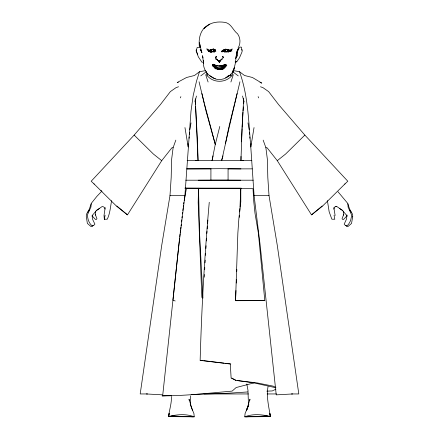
<?xml version="1.0" encoding="UTF-8"?>
<svg xmlns="http://www.w3.org/2000/svg" width="439" height="439" viewBox="0 0 439 439"><rect width="100%" height="100%" fill="white"/><g stroke="black" fill="none" stroke-linecap="round" stroke-linejoin="round"><path stroke-width="0.66" d="M240.737 180.237L228.071 180.193L228.077 168.741L219.5 168.68L210.929 168.741L210.907 180.193L198.263 180.237M243.629 160.548L240.962 160.559L240.962 156.399M223.259 68.16L223.177 65.823L221.92 65.888L222.079 66.448L224.746 65.57L226.848 65.834L225.514 66.371L224.291 68.204L220.817 67.782L216.893 68.709C215.181 67.985 213.096 66.278 213.42 64.231L212.624 64.692L212.964 65.696L215.708 68.961L215.878 65.702L212.224 65.916L216.987 67.425L216.893 68.709L218.04 69.351L220.888 69.258C222.76 68.429 225.909 67.118 225.328 64.566L222.677 65.307M190.542 404.972L190.685 395.857M196.222 49.81L196.2 51.133L198.39 56.949L201.935 62.212L203.427 62.19M199.41 47C198.384 38.577 200.217 29.259 208.382 24.891C213.195 22.005 218.968 21.56 224.428 22.318C231.128 23.053 232.835 30.214 237.592 33.814C240.599 38.1 240.759 43.653 238.037 48.092M239.985 207.126L240.791 188.523L253.018 188.693L253.786 201.688L254.999 213.255L258.406 233.323L264.799 300.638L235.54 300.704L237.861 233.065L238.893 218.342L240.802 201.863L240.791 188.523L185.192 188.221M275.939 387.78L253.994 382.901L235.995 380.388L231.123 378.061L230.299 364.024L200.146 360.386C201.627 307.613 204.607 254.856 209.255 202.264M218.573 61.416L218.534 60.456L217.393 60.11L216.076 58.81L215.5 58.93L217.629 59.572L217.393 60.11L219.28 61.197L219.412 62.525L220.038 61.509L219.988 60.714L222.304 58.771L220.191 60.697L219.215 61.087L218.534 60.456L219.28 61.197L219.917 60.966L219.346 61.712L218.573 61.416L219.412 62.525M235.54 300.704L235.952 290.508M236.27 283.051L236.412 279.643M236.758 271.456L236.846 269.414M216.893 68.709C219.703 68.879 223.275 68.314 224.993 65.845L224.559 65.06L223.045 65.949L224.911 65.625L225.514 66.371L226.151 64.785L225.328 64.566L224.324 65.735L222.578 66.009L217.382 65.85L219.599 66.152L220.603 65.729L223.632 65.817L226.151 64.785M241.466 141.835L242.092 128.643M101.244 191.788L96.843 196.409L91.317 203.328L90.928 207.054L87.526 214.649C87.427 218.858 88.876 222.941 91.976 225.833M171.375 396.472C171.803 403.408 169.245 409.839 168.631 416.622L194.23 416.82L193.923 413.554L190.224 404.582M214.342 52.027L215.379 50.501L213.403 49.239L210.451 49.892L209.776 50.584L210.177 52.192L211.779 52.071L211.346 51.341L209.633 50.447L208.882 51.056L207.899 50.611L208.734 49.591L209.266 50.688C210.835 49.404 213.42 48.466 215.225 49.772L215.873 51.259L213.316 50.227L214.506 51.358L214.342 52.027L210.374 51.687L208.882 51.056L208.404 50.183L209.063 50.425L213.678 49.075M242.158 127.332L242.959 112.269M250.971 143.701L250.795 147.027L254.088 195.52L260.173 245.352L276.235 394.859L292.742 393.953M219.555 67.996L219.462 69.241L218.15 68.808L218.298 67.858L223.275 68.945L222.129 69.296L222.101 67.359L225.844 65.647L225.492 65.197L221.646 65.877L222.803 65.499L225.426 65.581L224.093 66.487L224.291 68.204M230.919 74.18L230.815 76.024L230.7 74.24M243.7 98.457L242.081 127.502L240.962 160.559M204.206 277.212L204.371 274.474M204.662 269.683L204.788 267.631M205.079 262.84L205.243 260.107M205.534 255.317L205.655 253.265M205.946 248.474L206.111 245.736M206.401 240.945L206.566 238.207M241.774 50.304L241.543 47.214L240.177 47.055C236.045 49.958 236.714 55.583 235.754 59.989C235.513 65.23 233.114 69.944 232.335 75.02C226.123 83.361 212.877 83.361 206.665 75.02L206.5 72.336M239.359 217.327L239.485 215.286M239.694 211.889L239.903 208.487M228.609 50.617L228.96 50.485L228.554 51.023L227.364 51.308L222.595 51.561L223.292 50.6L225.47 49.179L227.594 49.525L229.032 50.375L230.788 50.244L230.168 51.05L228.428 51.681L224.291 51.094L223.868 50.463L225.542 49.393L227.446 49.437L229.778 50.82L231.123 50.606L229.932 51.72L228.681 51.286L228.642 50.156L227.397 49.656L225.542 49.393L223.731 50.496L222.381 50.397L225.47 49.179L227.446 49.437L230.168 51.05L231.957 51.034L230.343 49.744L229.778 50.82L228.642 50.156L227.457 50.48L229.207 51.045L229.41 50.611L227.457 50.48M147.597 393.953L140.189 393.953L161.755 245.143L169.992 195.536L171.194 177.378L171.572 159.801L173.131 147.636L175.836 140.123M146.258 393.953L162.765 394.859L178.827 245.352L184.912 195.52L190.987 111.281L193.149 95.795L196.491 81.253L199.482 71.716L205.628 70.608M206.857 233.422L207.01 231.413M207.213 228.741L207.422 226.069M207.625 223.396L207.883 220.054M213.48 49.108L214.528 49.98L215.225 49.772L213.48 49.108L214.814 49.969L215.253 51.001L214.506 51.358L211.346 51.341L214.221 50.897L214.358 50.041L213.343 49.382L211.587 49.525M210.391 49.865L209.633 50.447L209.76 50.919L211.455 51.648L214.303 51.089L214.726 50.315L214.265 50.386M243.069 110.924L243.409 106.897M243.689 103.544L243.914 100.86M212.624 64.692L214.611 65.74L217.481 65.85L214.94 65.79L215.011 64.994L214.589 64.967L213.508 66.415M189.05 138.296L189.182 136.952M189.439 134.268L189.637 132.254M189.895 129.565L191.014 122.887M216.531 65.85L215.428 65.823L214.66 64.758L213.815 65.641L214.94 65.79L214.649 65.384C214.216 64.577 215.137 66.234 216.098 65.91L213.475 65.603L215.642 65.861L215.011 64.994L214.034 67.288L216.987 67.425M181.537 221.871L181.746 219.873M181.955 217.87L182.092 216.537M179.611 237.971L172.933 300.177L175.205 300.978M179.754 236.61L180.045 233.888M220.817 67.782L220.888 69.258C218.951 68.396 214.276 67.815 214.325 65.641L214.682 65.126L215.368 65.773L215.878 65.702M182.372 213.87L182.547 212.525M182.811 210.511L183.068 208.498M183.244 207.153L183.507 205.134M183.683 203.795L183.853 202.45M180.215 232.555L180.478 230.552M180.648 229.213L180.912 227.21M181.082 225.876L181.258 224.543M222.101 67.359L225.042 67.277L225.207 66.037M111.605 200.645C110.419 206.939 110.074 213.31 107.297 219.187L104.339 219.248L104.021 215.478L105.173 207.559M105.08 215.242L104.339 219.248L104.57 218.441M249.769 400.461L249.967 399.161L246.455 410.613L248.776 404.582L246.455 410.613M338.035 191.788L347.683 203.328L349.642 209.112L352.627 214.413L352.726 216.372L351.562 223.413L347.902 226.573L346.629 226.326L345.839 225.454M168.631 416.622L169.158 413.362L168.719 416.463C177.18 414.438 186.032 413.604 194.23 416.82L171.539 416.068L192.951 416.759M352.643 216.893L352.726 216.372M95.466 211.79L95.57 211.181L95.268 215.066L95.312 214.528L96.964 218.704L96.262 219.5L95.417 219.423L94.281 218.243L92.569 216.328L92.36 215.258M254.044 127.573L250.795 147.027C248.562 121.751 248.26 95.861 239.518 71.716L232.774 70.47M207.427 75.206L207.724 73.489M268.031 386.622C266.166 396.697 268.871 406.744 270.369 416.622L244.77 416.82L245.077 413.554L248.776 404.582M214.528 49.98L214.891 50.809L213.519 51.797L213.283 51.165L214.891 50.809L214.726 50.315M184.21 200.513L186.46 188.243M195.037 101.821L196.452 96.031M239.941 81.786C233.751 107.989 227.424 134.191 221.766 160.504M212.163 160.498L213.058 155.867M212.037 160.498L215.302 144.31L219.774 126.476M346.64 215.258L346.431 216.328L344.719 218.243L343.583 219.423L342.738 219.5L342.036 218.704L343.688 214.528L343.732 215.066L343.43 211.181L343.534 211.79M218.04 69.351L218.15 68.808M225.437 143.635L228.867 127.019M225.597 50.32L223.906 50.715L224.483 50.951L225.597 50.32L224.45 50.128L224.247 52.115L228.681 51.286L229.207 51.045L228.938 50.694L230.168 51.05L229.032 50.375L229.427 49.728L230.64 51.056L229.454 51.133L228.96 50.485M220.603 65.729L220.526 66.08L221.646 65.877M225.542 49.393L224.313 50.095L223.671 49.837L223.292 50.6L223.347 51.072L225.097 51.764L226.968 51.994L227.364 51.308L224.483 50.951L225.366 51.401L225.536 51.138M231.293 49.931L231.435 49.327L232.286 48.992L231.293 49.931L231.057 49.344L231.435 49.327M211.455 51.648L209.76 50.919L209.968 50.342L211.406 50.381L210.451 49.892L210.177 52.192M234.388 104.52L229.004 126.355M234.706 103.225L237.093 93.496M91.087 203.778L89.358 209.112L86.373 214.413L86.274 216.372L87.366 223.413L91.027 226.573L92.3 226.326L93.095 225.454M230.903 82L233.318 74.668M221.503 160.498L223.012 155.867M224.993 65.845L224.559 65.482L223.462 65.861L224.17 65.131L224.746 65.57L225.042 67.277M207.746 49.887L207.993 49.245L206.588 48.916L207.746 49.887L207.477 49.25M222.803 65.499L222.578 66.009L223.632 65.817L224.148 65.12L225.141 65.62M333.821 209.096L334.65 207.049L336.515 206.346M235.485 58.749L236.934 52.779L238.794 48.241L236.879 52.115L236.884 56.17L236.528 57.218L237.318 55.555L237.016 51.001L238.328 48.8M232.544 72.391L234.47 67.76C232.571 75.568 223.725 81.182 215.851 79.097C208.201 76.71 202.132 69 203.636 60.736L203.619 63.639L202.56 55.682L202.977 57.97M209.063 50.425L208.382 51.072L208.986 51.72L209.776 50.584M180.336 97.886L180.873 96.635M215.423 57.915L216.021 56.768L216.504 56.752L215.423 57.915L216.021 56.768M229.207 51.045L228.604 52.203L228.681 51.286M222.595 51.561L224.038 50.008M87.844 212.229L89.49 209.617M116.823 205.962L127.464 214.869L161.722 160.663L171.858 147.833L173.131 147.636M102.04 206.61L96.75 210.265L92.047 215.681L92.656 219.462L94.901 224.142L93.836 225.295L92.272 225.953M229.026 51.363L229.383 50.831M224.351 65.164L223.177 65.823L224.581 66.026L224.351 65.164L223.462 65.861M225.097 51.764L225.366 51.401M347.106 225.833C350.174 222.935 351.54 218.814 351.474 214.649L348.072 207.054L347.913 203.778M94.231 184.089L91.191 181.236L134.147 135.091L160.367 104.641L170.365 91.614L176.044 87.641L178.536 86.763M222.304 58.771L220.246 60.489M345.032 183.842L322.473 206.16L311.536 214.869L277.272 160.663L267.142 147.833L265.869 147.636L263.164 140.123M260.464 86.763L262.956 87.641L268.635 91.614L278.633 104.641L304.853 135.091L285.591 154.045L277.272 160.663M344.769 184.089L347.809 181.236L304.853 135.091M322.177 205.962L311.536 214.869M209.875 50.704L210.254 50.408M199.482 71.716L194.51 75.486L186.575 77.483L177.18 82.516L178.404 82.23M200.749 75.887L206.577 71.502M205.666 27.136L203.981 28.37L209.815 24.107M224.746 65.57L224.548 65.427M99.455 208.514L96.163 210.638L96.75 210.265M225.536 77.719L227.215 76.677M222.847 65.389L225.926 64.917M215.889 57.075L216.504 56.752M223.347 51.072L224.291 51.094M210.265 50.951L211.406 50.381M227.775 76.331L229.114 75.667L227.38 76.342M215.807 66.887L214.473 65.943L214.276 65.57L214.649 65.384M219.988 60.714L219.215 61.087L219.917 60.966M275.944 389.163L272.273 390.935L266.824 391.16M227.292 51.626L228.554 51.023M208.986 51.72L210.182 51.209M210.018 50.073L209.266 50.688L207.899 50.611M214.221 50.897L214.698 50.694M246.049 416.759L267.461 416.068L244.77 416.82C252.968 413.604 261.82 414.438 270.281 416.463L269.842 413.362L270.369 416.622M200.146 360.386L202.406 360.512M209.968 50.342L208.882 51.056L209.666 50.672L209.847 51.308M220.038 61.509L219.346 61.712L218.595 60.867L219.28 61.197M224.828 66.723L223.259 66.898M235.463 62.053L236.819 61.679L239.409 57.959L241.867 52.268L242.268 50.759L241.977 49.437M253.994 382.901L236.138 387.538L232.154 391.1C208.81 393.157 185.532 395.857 162.095 395.885L171.495 395.451M235.419 62.003L236.819 61.679L235.117 61.981M226.968 51.994L228.428 51.681M213.316 50.227L214.358 50.041L214.962 50.397M224.126 65.537L225.882 65.246M218.298 67.858L214.764 68.188L215.039 65.598L214.682 65.126M216.383 65.861L215.154 65.411L214.078 65.647M264.799 300.638L235.518 300.671M222.112 68.61L219.505 68.714M214.484 78.477L215.395 78.394M220.839 68.297L218.227 68.363M247.75 391.945L229.147 393.179L194.636 394.381M216.537 69.115L223.061 69.088M219.577 65.927L220.603 65.877M191.245 394.518L193.281 394.436M208.382 51.072L209.513 51.034M210.901 180.111L228.071 180.111M251.86 160.416L187.14 160.416M210.945 168.889L186.97 168.911M252.206 168.856L228.082 168.889M253.221 180.199L185.779 180.199M169.992 195.536L184.912 195.52M204.047 393.953L248.375 393.953M267.126 393.953L276.466 393.953M291.403 393.953L298.811 393.953L277.245 245.143L269.008 195.536L267.806 177.378L267.428 159.801L265.869 147.636M241.247 188.161L184.874 188.133M254.088 195.52L269.008 195.536M195.371 160.548L198.038 160.559L197.517 141.824L195.585 106.227M186.794 168.856L210.929 168.741M240.923 168.905L228.077 168.741M219.505 68.95L222.573 69.088M224.516 65.718L223.983 65.68L224.093 66.487L221.92 65.888M222.974 56.68L222.321 56.636L222.996 57.048L223.237 57.932L222.974 56.68L222.996 57.048M223.868 50.463L224.576 50.518M218.309 60.939L220.082 61.076M215.428 65.823L214.611 65.74L213.42 64.231M237.307 380.547L257.067 382.907L273.184 386.139L275.483 387.209M203.696 360.666L209.507 361.368M210.797 361.527L224.104 363.13M225.437 363.289L230.788 363.936M214.495 65.318L215.823 65.521M223.5 65.191L224.17 65.131L223.983 65.68L224.911 65.625M335.714 206.33L336.96 206.61L342.837 210.638L339.545 208.514M215.873 65.378L212.728 64.637M215.154 65.411L213.338 65.131L212.964 65.696L214.984 66.437L215.79 66.064L214.501 65.669M214.94 65.79L214.276 65.57M210.374 51.687L211.779 52.071M259.987 82.488L261.82 83.119L252.425 77.483L244.49 75.486L239.518 71.716M346.815 225.953L345.246 225.295L344.187 224.142L346.344 219.462L346.953 215.681L342.25 210.265M231.808 378.072L235.995 380.388M102.485 206.346L104.235 207.323L105.097 209.035M213.941 78.153L209.793 75.618M232.423 71.502L238.251 75.887M200.799 48.18L199.52 47.214L197.182 47.456L196.228 50.683L196.76 51.939M217.947 60.467L216.076 58.81M161.722 160.663L153.409 154.045L134.147 135.091M127.464 214.869L116.527 206.16L93.968 183.842M214.814 49.969L215.379 50.501M100.975 190.438L101.941 191.366M216.685 59.402L217.393 60.11M229.454 51.133L229.932 51.72M349.51 209.617L351.156 212.229M224.148 51.506L223.731 50.496M197.023 52.565L197.753 54.233M258.127 96.635L258.664 97.886M192.545 410.613L189.033 399.161L189.231 400.461M205.682 74.668L208.097 82M242.547 96.031L243.963 101.821M201.122 50.035L201.896 52.762L200.908 48.795M210.418 126.092L204.612 104.52M210.599 126.75L215.28 144.42L206.105 111.391L199.059 81.786M201.907 93.496L204.294 103.225M333.827 207.559L335.116 215.478M247.986 122.887L249.105 129.565M184.956 127.573L188.205 147.027L188.029 143.701M246.795 384.015L247.975 390.216L248.458 404.972M334.063 215.242L334.798 219.248L331.84 219.187L329.162 211.801L327.395 200.645M249.363 132.254L249.561 134.268M249.818 136.952L249.95 138.296M195.13 100.191L195.432 104.213M195.256 98.802L198.038 160.559M346.98 215.028L347.019 216.251M198.521 188.26L198.176 202.533L201.232 282.063L201.869 297.444L202.944 298.108L199.569 233.526L198.521 188.26M221.925 51.193L221.525 50.99L222.079 52.071L221.925 51.193M201.408 51.182L200.146 49.629L201.77 52.06L201.408 51.182M200.442 47.308L199.482 42.885L200.442 47.308"/></g></svg>
